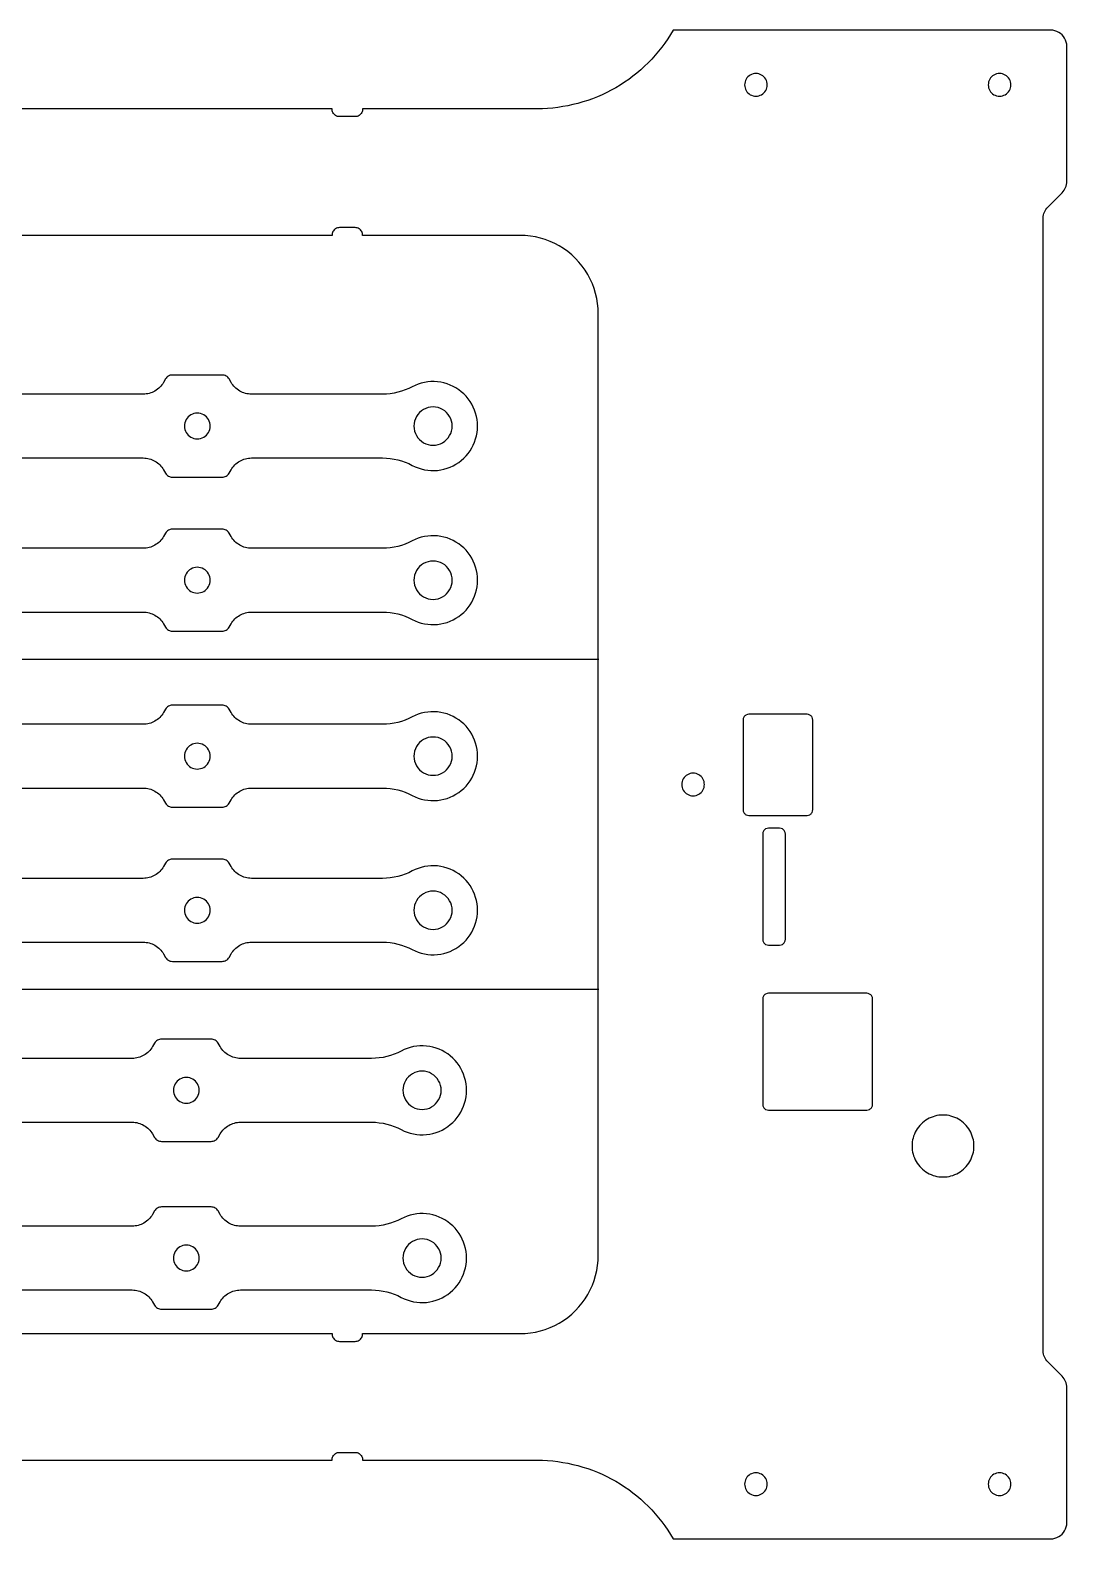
# Model space of a CAD drawing. Extents: x 3 to 438, y 6 to 391.
# Drawn here: x 305.9 to 437.9, y 5.6 to 197.6 of the extents above; entities that cross this region are included whole.
import ezdxf

# ---------------------------------------------------------------- set-up
doc = ezdxf.new("R2010")
doc.units = 0
doc.layers.get('0').update_dxf_attribs({"linetype": 'CONTINUOUS'})

msp = doc.modelspace()

# ---------------------------------------------------------------- linework, layer by layer
at = {"color": 0}
for p, q in [((435.803827, 197.60354), (387.769151, 197.60354)), ((437.863827, 178.371967), (437.863827, 195.54354)), ((344.365743, 187.60354), (212.24191, 187.60354)), ((347.303827, 186.60354), (345.303827, 186.60354)), ((370.483319, 187.60354), (348.24191, 187.60354)), ((435.432039, 175.0869), (437.260467, 176.915327)), ((434.863827, 29.531967), (434.863827, 173.715113)), ((344.365743, 171.48354), (212.24191, 171.48354)), ((347.303827, 172.48354), (345.303827, 172.48354)), ((368.303827, 171.48354), (348.24191, 171.48354)), ((378.243827, 41.70354), (378.243827, 161.54354)), ((330.385811, 153.72807), (324.034958, 153.72807)), ((323.168933, 153.22807), (322.914898, 152.78807)), ((331.50587, 152.78807), (331.251836, 153.22807)), ((320.316822, 151.28807), (278.024598, 151.28807)), ((350.795402, 151.28807), (334.103947, 151.28807)), ((278.024598, 143.16807), (320.316822, 143.16807)), ((334.103947, 143.16807), (350.795402, 143.16807)), ((322.914898, 141.66807), (323.168933, 141.22807)), ((324.034958, 140.72807), (330.385811, 140.72807)), ((331.251836, 141.22807), (331.50587, 141.66807)), ((323.168933, 133.621643), (322.914898, 133.181643)), ((330.385811, 134.121643), (324.034958, 134.121643)), ((331.50587, 133.181643), (331.251836, 133.621643)), ((320.316822, 131.681643), (278.024598, 131.681643)), ((350.795402, 131.681643), (334.103947, 131.681643)), ((278.024598, 123.561643), (320.316822, 123.561643)), ((334.103947, 123.561643), (350.795402, 123.561643)), ((322.914898, 122.061643), (323.168933, 121.621643)), ((324.034958, 121.121643), (330.385811, 121.121643)), ((331.251836, 121.621643), (331.50587, 122.061643)), ((178.418107, 117.574221), (378.301083, 117.574221)), ((330.385811, 111.72807), (324.034958, 111.72807)), ((323.168933, 111.22807), (322.914898, 110.78807)), ((331.50587, 110.78807), (331.251836, 111.22807)), ((396.663827, 109.82354), (396.663827, 98.42354)), ((404.803827, 110.56354), (397.403827, 110.56354)), ((405.543827, 98.42354), (405.543827, 109.82354)), ((320.316822, 109.28807), (278.024598, 109.28807)), ((350.795402, 109.28807), (334.103947, 109.28807)), ((278.024598, 101.16807), (320.316822, 101.16807)), ((334.103947, 101.16807), (350.795402, 101.16807)), ((322.914898, 99.66807), (323.168933, 99.22807)), ((324.034958, 98.72807), (330.385811, 98.72807)), ((331.251836, 99.22807), (331.50587, 99.66807)), ((397.403827, 97.68354), (404.803827, 97.68354)), ((401.303827, 96.06354), (399.903827, 96.06354)), ((399.163827, 95.32354), (399.163827, 81.92354)), ((402.043827, 81.92354), (402.043827, 95.32354)), ((323.168933, 91.621643), (322.914898, 91.181643)), ((330.385811, 92.121643), (324.034958, 92.121643)), ((331.50587, 91.181643), (331.251836, 91.621643)), ((320.316822, 89.681643), (278.024598, 89.681643)), ((350.795402, 89.681643), (334.103947, 89.681643)), ((278.024598, 81.561643), (320.316822, 81.561643)), ((334.103947, 81.561643), (350.795402, 81.561643)), ((399.903827, 81.18354), (401.303827, 81.18354)), ((322.914898, 80.061643), (323.168933, 79.621643)), ((324.034958, 79.121643), (330.385811, 79.121643)), ((331.251836, 79.621643), (331.50587, 80.061643)), ((178.418107, 75.574221), (378.301083, 75.574221)), ((412.403827, 75.06354), (399.903827, 75.06354)), ((399.163827, 74.32354), (399.163827, 60.92354)), ((413.143827, 60.92354), (413.143827, 74.32354)), ((328.989471, 69.213573), (322.638618, 69.213573)), ((321.772592, 68.713573), (321.518558, 68.273573)), ((330.10953, 68.273573), (329.855496, 68.713573)), ((318.920482, 66.773573), (276.628258, 66.773573)), ((349.399062, 66.773573), (332.707606, 66.773573)), ((399.903827, 60.18354), (412.403827, 60.18354)), ((276.628258, 58.653573), (318.920482, 58.653573)), ((332.707606, 58.653573), (349.399062, 58.653573)), ((321.518558, 57.153573), (321.772592, 56.713573)), ((322.638618, 56.213573), (328.989471, 56.213573)), ((329.855496, 56.713573), (330.10953, 57.153573)), ((321.772592, 47.36599), (321.518558, 46.92599)), ((328.989471, 47.86599), (322.638618, 47.86599)), ((330.10953, 46.92599), (329.855496, 47.36599)), ((318.920482, 45.42599), (276.628258, 45.42599)), ((349.399062, 45.42599), (332.707606, 45.42599)), ((276.628258, 37.30599), (318.920482, 37.30599)), ((332.707606, 37.30599), (349.399062, 37.30599)), ((321.518558, 35.80599), (321.772592, 35.36599)), ((322.638618, 34.86599), (328.989471, 34.86599)), ((329.855496, 35.36599), (330.10953, 35.80599)), ((212.24191, 31.76354), (344.365743, 31.76354)), ((345.303827, 30.76354), (347.303827, 30.76354)), ((348.24191, 31.76354), (368.303827, 31.76354)), ((437.260467, 26.331753), (435.432039, 28.16018)), ((437.863827, 7.70354), (437.863827, 24.875113)), ((212.24191, 15.64354), (344.365743, 15.64354)), ((345.303827, 16.64354), (347.303827, 16.64354)), ((348.24191, 15.64354), (370.483319, 15.64354)), ((387.769151, 5.64354), (435.803827, 5.64354))]:
    msp.add_line(p, q, dxfattribs=at)
for points in [[(387.769151, 197.60354), (386.034329, 194.578976), (383.488343, 192.02635), (380.468307, 190.283656)], [(436.833827, 197.327553), (436.522582, 197.507704), (436.163448, 197.603933), (435.803827, 197.60354)], [(437.587839, 196.57354), (437.408369, 196.885178), (437.145464, 197.148082), (436.833827, 197.327553)], [(437.863827, 195.54354), (437.86422, 195.903162), (437.76799, 196.262296), (437.587839, 196.57354)], [(398.303827, 192.08354), (398.052441, 192.083815), (397.801396, 192.016548), (397.583827, 191.890617)], [(399.023827, 191.890617), (398.806257, 192.016548), (398.555212, 192.083815), (398.303827, 192.08354)], [(429.303827, 192.08354), (429.052441, 192.083815), (428.801396, 192.016548), (428.583827, 191.890617)], [(430.023827, 191.890617), (429.806257, 192.016548), (429.555212, 192.083815), (429.303827, 192.08354)], [(380.468307, 190.283656), (377.452106, 188.534335), (373.970091, 187.599712), (370.483319, 187.60354)], [(397.05675, 191.36354), (396.930819, 191.145971), (396.863552, 190.894926), (396.863827, 190.64354)], [(396.863827, 190.64354), (396.863552, 190.392155), (396.930819, 190.141109), (397.05675, 189.92354)], [(397.583827, 191.890617), (397.365983, 191.765162), (397.182205, 191.581384), (397.05675, 191.36354)], [(399.550903, 191.36354), (399.425448, 191.581384), (399.24167, 191.765162), (399.023827, 191.890617)], [(399.743827, 190.64354), (399.744101, 190.894926), (399.676834, 191.145971), (399.550903, 191.36354)], [(399.550903, 189.92354), (399.676834, 190.141109), (399.744101, 190.392155), (399.743827, 190.64354)], [(428.05675, 191.36354), (427.930819, 191.145971), (427.863552, 190.894926), (427.863827, 190.64354)], [(427.863827, 190.64354), (427.863552, 190.392155), (427.930819, 190.141109), (428.05675, 189.92354)], [(428.583827, 191.890617), (428.365983, 191.765162), (428.182205, 191.581384), (428.05675, 191.36354)], [(430.550903, 191.36354), (430.425448, 191.581384), (430.24167, 191.765162), (430.023827, 191.890617)], [(430.743827, 190.64354), (430.744101, 190.894926), (430.676834, 191.145971), (430.550903, 191.36354)], [(430.550903, 189.92354), (430.676834, 190.141109), (430.744101, 190.392155), (430.743827, 190.64354)], [(397.05675, 189.92354), (397.182205, 189.705696), (397.365983, 189.521919), (397.583827, 189.396464)], [(397.583827, 189.396464), (397.801396, 189.270533), (398.052441, 189.203266), (398.303827, 189.20354)], [(398.303827, 189.20354), (398.555212, 189.203266), (398.806257, 189.270533), (399.023827, 189.396464)], [(399.023827, 189.396464), (399.24167, 189.521919), (399.425448, 189.705696), (399.550903, 189.92354)], [(428.05675, 189.92354), (428.182205, 189.705696), (428.365983, 189.521919), (428.583827, 189.396464)], [(428.583827, 189.396464), (428.801396, 189.270533), (429.052441, 189.203266), (429.303827, 189.20354)], [(429.303827, 189.20354), (429.555212, 189.203266), (429.806257, 189.270533), (430.023827, 189.396464)], [(430.023827, 189.396464), (430.24167, 189.521919), (430.425448, 189.705696), (430.550903, 189.92354)], [(344.470493, 187.10862), (344.391291, 187.259923), (344.354633, 187.433123), (344.365743, 187.60354)], [(344.816602, 186.739667), (344.670446, 186.828006), (344.549323, 186.957124), (344.470493, 187.10862)], [(345.303827, 186.60354), (345.133048, 186.60333), (344.962541, 186.650969), (344.816602, 186.739667)], [(347.791051, 186.739667), (347.645113, 186.650969), (347.474605, 186.60333), (347.303827, 186.60354)], [(348.13716, 187.10862), (348.05833, 186.957124), (347.937207, 186.828006), (347.791051, 186.739667)], [(348.24191, 187.60354), (348.25302, 187.433123), (348.216362, 187.259923), (348.13716, 187.10862)], [(437.260467, 176.915327), (437.643617, 177.295756), (437.865752, 177.832035), (437.863827, 178.371967)], [(434.863827, 173.715113), (434.862014, 174.223593), (435.071208, 174.728633), (435.432039, 175.0869)], [(344.470493, 171.97846), (344.391291, 171.827158), (344.354633, 171.653957), (344.365743, 171.48354)], [(344.816602, 172.347414), (344.670446, 172.259074), (344.549323, 172.129957), (344.470493, 171.97846)], [(345.303827, 172.48354), (345.133048, 172.48375), (344.962541, 172.436112), (344.816602, 172.347414)], [(347.791051, 172.347414), (347.645113, 172.436112), (347.474605, 172.48375), (347.303827, 172.48354)], [(348.13716, 171.97846), (348.05833, 172.129957), (347.937207, 172.259074), (347.791051, 172.347414)], [(348.24191, 171.48354), (348.25302, 171.653957), (348.216362, 171.827158), (348.13716, 171.97846)], [(373.273827, 170.151833), (371.771995, 171.021105), (370.039087, 171.485436), (368.303827, 171.48354)], [(376.912119, 166.51354), (376.046131, 168.017268), (374.777554, 169.285845), (373.273827, 170.151833)], [(378.243827, 161.54354), (378.245723, 163.2788), (377.781391, 165.011709), (376.912119, 166.51354)], [(323.534958, 153.594096), (323.383678, 153.506974), (323.256054, 153.379351), (323.168933, 153.22807)], [(324.034958, 153.72807), (323.860384, 153.728261), (323.686048, 153.681548), (323.534958, 153.594096)], [(330.885811, 153.594096), (330.734721, 153.681548), (330.560384, 153.728261), (330.385811, 153.72807)], [(331.251836, 153.22807), (331.164715, 153.379351), (331.037091, 153.506974), (330.885811, 153.594096)], [(321.816822, 151.689994), (321.363553, 151.427638), (320.840543, 151.287498), (320.316822, 151.28807)], [(322.914898, 152.78807), (322.653534, 152.334229), (322.270663, 151.951359), (321.816822, 151.689994)], [(332.603947, 151.689994), (332.150105, 151.951359), (331.767235, 152.334229), (331.50587, 152.78807)], [(334.103947, 151.28807), (333.580226, 151.287498), (333.057216, 151.427638), (332.603947, 151.689994)], [(354.552346, 152.225113), (353.401761, 151.611773), (352.099254, 151.286907), (350.795402, 151.28807)], [(357.773271, 152.860011), (356.668285, 152.972169), (355.532113, 152.74821), (354.552346, 152.225113)], [(360.804829, 151.600206), (359.947971, 152.306865), (358.878597, 152.751258), (357.773271, 152.860011)], [(362.62714, 148.869522), (362.306675, 149.932948), (361.66386, 150.896189), (360.804829, 151.600206)], [(325.790103, 148.04807), (325.646682, 147.800283), (325.570072, 147.514371), (325.570384, 147.22807)], [(326.390384, 148.648352), (326.142285, 148.505473), (325.932982, 148.29617), (325.790103, 148.04807)], [(327.210384, 148.86807), (326.924084, 148.868383), (326.638172, 148.791773), (326.390384, 148.648352)], [(328.030384, 148.648352), (327.782597, 148.791773), (327.496685, 148.868383), (327.210384, 148.86807)], [(328.630666, 148.04807), (328.487787, 148.29617), (328.278484, 148.505473), (328.030384, 148.648352)], [(328.850384, 147.22807), (328.850697, 147.514371), (328.774087, 147.800283), (328.630666, 148.04807)], [(355.098949, 148.447108), (354.885734, 148.07874), (354.771843, 147.653694), (354.772308, 147.22807)], [(355.991346, 149.339506), (355.622513, 149.127097), (355.311357, 148.815942), (355.098949, 148.447108)], [(357.210384, 149.666146), (356.784761, 149.666611), (356.359714, 149.552721), (355.991346, 149.339506)], [(358.429423, 149.339506), (358.061054, 149.552721), (357.636008, 149.666611), (357.210384, 149.666146)], [(359.32182, 148.447108), (359.109411, 148.815942), (358.798256, 149.127097), (358.429423, 149.339506)], [(359.648461, 147.22807), (359.648926, 147.653694), (359.535035, 148.07874), (359.32182, 148.447108)], [(362.62714, 145.586619), (362.950879, 146.649053), (362.950879, 147.807088), (362.62714, 148.869522)], [(325.570384, 147.22807), (325.570072, 146.94177), (325.646682, 146.655857), (325.790103, 146.40807)], [(325.790103, 146.40807), (325.932982, 146.15997), (326.142285, 145.950668), (326.390384, 145.807789)], [(328.030384, 145.807789), (328.278484, 145.950668), (328.487787, 146.15997), (328.630666, 146.40807)], [(328.630666, 146.40807), (328.774087, 146.655857), (328.850697, 146.94177), (328.850384, 147.22807)], [(354.772308, 147.22807), (354.771843, 146.802447), (354.885734, 146.3774), (355.098949, 146.009032)], [(355.098949, 146.009032), (355.311357, 145.640199), (355.622513, 145.329043), (355.991346, 145.116634)], [(358.429423, 145.116634), (358.798256, 145.329043), (359.109411, 145.640199), (359.32182, 146.009032)], [(359.32182, 146.009032), (359.535035, 146.3774), (359.648926, 146.802447), (359.648461, 147.22807)], [(326.390384, 145.807789), (326.638172, 145.664367), (326.924084, 145.587757), (327.210384, 145.58807)], [(327.210384, 145.58807), (327.496685, 145.587757), (327.782597, 145.664367), (328.030384, 145.807789)], [(355.991346, 145.116634), (356.359714, 144.90342), (356.784761, 144.789529), (357.210384, 144.789994)], [(357.210384, 144.789994), (357.636008, 144.789529), (358.061054, 144.90342), (358.429423, 145.116634)], [(360.804829, 142.855935), (361.66386, 143.559951), (362.306675, 144.523193), (362.62714, 145.586619)], [(320.316822, 143.16807), (320.840543, 143.168642), (321.363553, 143.028502), (321.816822, 142.766146)], [(321.816822, 142.766146), (322.270663, 142.504782), (322.653534, 142.121912), (322.914898, 141.66807)], [(331.50587, 141.66807), (331.767235, 142.121912), (332.150105, 142.504782), (332.603947, 142.766146)], [(332.603947, 142.766146), (333.057216, 143.028502), (333.580226, 143.168642), (334.103947, 143.16807)], [(350.795402, 143.16807), (352.099254, 143.169234), (353.401761, 142.844367), (354.552346, 142.231028)], [(354.552346, 142.231028), (355.532113, 141.707931), (356.668285, 141.483972), (357.773271, 141.596129)], [(357.773271, 141.596129), (358.878597, 141.704882), (359.947971, 142.149275), (360.804829, 142.855935)], [(323.168933, 141.22807), (323.256054, 141.07679), (323.383678, 140.949166), (323.534958, 140.862045)], [(323.534958, 140.862045), (323.686048, 140.774593), (323.860384, 140.72788), (324.034958, 140.72807)], [(330.385811, 140.72807), (330.560384, 140.72788), (330.734721, 140.774593), (330.885811, 140.862045)], [(330.885811, 140.862045), (331.037091, 140.949166), (331.164715, 141.07679), (331.251836, 141.22807)], [(322.914898, 133.181643), (322.653534, 132.727802), (322.270663, 132.344931), (321.816822, 132.083567)], [(323.534958, 133.987668), (323.383678, 133.900547), (323.256054, 133.772923), (323.168933, 133.621643)], [(324.034958, 134.121643), (323.860384, 134.121834), (323.686048, 134.07512), (323.534958, 133.987668)], [(330.885811, 133.987668), (330.734721, 134.07512), (330.560384, 134.121834), (330.385811, 134.121643)], [(331.251836, 133.621643), (331.164715, 133.772923), (331.037091, 133.900547), (330.885811, 133.987668)], [(332.603947, 132.083567), (332.150105, 132.344931), (331.767235, 132.727802), (331.50587, 133.181643)], [(354.552346, 132.618685), (353.401761, 132.005346), (352.099254, 131.68048), (350.795402, 131.681643)], [(357.773271, 133.253584), (356.668285, 133.365741), (355.532113, 133.141783), (354.552346, 132.618685)], [(360.804829, 131.993779), (359.947971, 132.700438), (358.878597, 133.144831), (357.773271, 133.253584)], [(321.816822, 132.083567), (321.363553, 131.821211), (320.840543, 131.681071), (320.316822, 131.681643)], [(334.103947, 131.681643), (333.580226, 131.681071), (333.057216, 131.821211), (332.603947, 132.083567)], [(362.62714, 129.263094), (362.306675, 130.326521), (361.66386, 131.289762), (360.804829, 131.993779)], [(326.390384, 129.041925), (326.142285, 128.899045), (325.932982, 128.689743), (325.790103, 128.441643)], [(327.210384, 129.261643), (326.924084, 129.261956), (326.638172, 129.185346), (326.390384, 129.041925)], [(328.030384, 129.041925), (327.782597, 129.185346), (327.496685, 129.261956), (327.210384, 129.261643)], [(328.630666, 128.441643), (328.487787, 128.689743), (328.278484, 128.899045), (328.030384, 129.041925)], [(355.098949, 128.840681), (354.885734, 128.472313), (354.771843, 128.047266), (354.772308, 127.621643)], [(355.991346, 129.733079), (355.622513, 129.52067), (355.311357, 129.209514), (355.098949, 128.840681)], [(357.210384, 130.059719), (356.784761, 130.060184), (356.359714, 129.946293), (355.991346, 129.733079)], [(358.429423, 129.733079), (358.061054, 129.946293), (357.636008, 130.060184), (357.210384, 130.059719)], [(359.32182, 128.840681), (359.109411, 129.209514), (358.798256, 129.52067), (358.429423, 129.733079)], [(359.648461, 127.621643), (359.648926, 128.047266), (359.535035, 128.472313), (359.32182, 128.840681)], [(362.62714, 125.980191), (362.950879, 127.042625), (362.950879, 128.200661), (362.62714, 129.263094)], [(325.790103, 128.441643), (325.646682, 128.193856), (325.570072, 127.907943), (325.570384, 127.621643)], [(325.570384, 127.621643), (325.570072, 127.335342), (325.646682, 127.04943), (325.790103, 126.801643)], [(325.790103, 126.801643), (325.932982, 126.553543), (326.142285, 126.344241), (326.390384, 126.201361)], [(328.030384, 126.201361), (328.278484, 126.344241), (328.487787, 126.553543), (328.630666, 126.801643)], [(328.850384, 127.621643), (328.850697, 127.907943), (328.774087, 128.193856), (328.630666, 128.441643)], [(328.630666, 126.801643), (328.774087, 127.04943), (328.850697, 127.335342), (328.850384, 127.621643)], [(354.772308, 127.621643), (354.771843, 127.19602), (354.885734, 126.770973), (355.098949, 126.402605)], [(359.32182, 126.402605), (359.535035, 126.770973), (359.648926, 127.19602), (359.648461, 127.621643)], [(326.390384, 126.201361), (326.638172, 126.05794), (326.924084, 125.98133), (327.210384, 125.981643)], [(327.210384, 125.981643), (327.496685, 125.98133), (327.782597, 126.05794), (328.030384, 126.201361)], [(355.098949, 126.402605), (355.311357, 126.033772), (355.622513, 125.722616), (355.991346, 125.510207)], [(355.991346, 125.510207), (356.359714, 125.296993), (356.784761, 125.183102), (357.210384, 125.183567)], [(357.210384, 125.183567), (357.636008, 125.183102), (358.061054, 125.296993), (358.429423, 125.510207)], [(358.429423, 125.510207), (358.798256, 125.722616), (359.109411, 126.033772), (359.32182, 126.402605)], [(360.804829, 123.249507), (361.66386, 123.953524), (362.306675, 124.916765), (362.62714, 125.980191)], [(320.316822, 123.561643), (320.840543, 123.562215), (321.363553, 123.422075), (321.816822, 123.159719)], [(321.816822, 123.159719), (322.270663, 122.898355), (322.653534, 122.515484), (322.914898, 122.061643)], [(331.50587, 122.061643), (331.767235, 122.515484), (332.150105, 122.898355), (332.603947, 123.159719)], [(332.603947, 123.159719), (333.057216, 123.422075), (333.580226, 123.562215), (334.103947, 123.561643)], [(350.795402, 123.561643), (352.099254, 123.562806), (353.401761, 123.23794), (354.552346, 122.624601)], [(357.773271, 121.989702), (358.878597, 122.098455), (359.947971, 122.542848), (360.804829, 123.249507)], [(323.168933, 121.621643), (323.256054, 121.470363), (323.383678, 121.342739), (323.534958, 121.255618)], [(323.534958, 121.255618), (323.686048, 121.168166), (323.860384, 121.121452), (324.034958, 121.121643)], [(330.385811, 121.121643), (330.560384, 121.121452), (330.734721, 121.168166), (330.885811, 121.255618)], [(330.885811, 121.255618), (331.037091, 121.342739), (331.164715, 121.470363), (331.251836, 121.621643)], [(354.552346, 122.624601), (355.532113, 122.101503), (356.668285, 121.877545), (357.773271, 121.989702)], [(323.534958, 111.594096), (323.383678, 111.506974), (323.256054, 111.379351), (323.168933, 111.22807)], [(324.034958, 111.72807), (323.860384, 111.728261), (323.686048, 111.681548), (323.534958, 111.594096)], [(330.885811, 111.594096), (330.734721, 111.681548), (330.560384, 111.728261), (330.385811, 111.72807)], [(331.251836, 111.22807), (331.164715, 111.379351), (331.037091, 111.506974), (330.885811, 111.594096)], [(321.816822, 109.689994), (321.363553, 109.427638), (320.840543, 109.287498), (320.316822, 109.28807)], [(322.914898, 110.78807), (322.653534, 110.334229), (322.270663, 109.951359), (321.816822, 109.689994)], [(332.603947, 109.689994), (332.150105, 109.951359), (331.767235, 110.334229), (331.50587, 110.78807)], [(334.103947, 109.28807), (333.580226, 109.287498), (333.057216, 109.427638), (332.603947, 109.689994)], [(354.552346, 110.225113), (353.401761, 109.611773), (352.099254, 109.286907), (350.795402, 109.28807)], [(357.773271, 110.860011), (356.668285, 110.972169), (355.532113, 110.74821), (354.552346, 110.225113)], [(360.804829, 109.600206), (359.947971, 110.306865), (358.878597, 110.751258), (357.773271, 110.860011)], [(362.62714, 106.869522), (362.306675, 107.932948), (361.66386, 108.896189), (360.804829, 109.600206)], [(396.762968, 110.19354), (396.698253, 110.081734), (396.663685, 109.952725), (396.663827, 109.82354)], [(397.033827, 110.464399), (396.921879, 110.399929), (396.827438, 110.305488), (396.762968, 110.19354)], [(397.403827, 110.56354), (397.274642, 110.563681), (397.145633, 110.529114), (397.033827, 110.464399)], [(405.173827, 110.464399), (405.06202, 110.529114), (404.933011, 110.563681), (404.803827, 110.56354)], [(405.444685, 110.19354), (405.380215, 110.305488), (405.285774, 110.399929), (405.173827, 110.464399)], [(405.543827, 109.82354), (405.543968, 109.952725), (405.5094, 110.081734), (405.444685, 110.19354)], [(357.210384, 107.666146), (356.784761, 107.666611), (356.359714, 107.552721), (355.991346, 107.339506)], [(358.429423, 107.339506), (358.061054, 107.552721), (357.636008, 107.666611), (357.210384, 107.666146)], [(325.790103, 106.04807), (325.646682, 105.800283), (325.570072, 105.514371), (325.570384, 105.22807)], [(326.390384, 106.648352), (326.142285, 106.505473), (325.932982, 106.29617), (325.790103, 106.04807)], [(327.210384, 106.86807), (326.924084, 106.868383), (326.638172, 106.791773), (326.390384, 106.648352)], [(328.030384, 106.648352), (327.782597, 106.791773), (327.496685, 106.868383), (327.210384, 106.86807)], [(328.630666, 106.04807), (328.487787, 106.29617), (328.278484, 106.505473), (328.030384, 106.648352)], [(328.850384, 105.22807), (328.850697, 105.514371), (328.774087, 105.800283), (328.630666, 106.04807)], [(355.098949, 106.447108), (354.885734, 106.07874), (354.771843, 105.653694), (354.772308, 105.22807)], [(355.991346, 107.339506), (355.622513, 107.127097), (355.311357, 106.815942), (355.098949, 106.447108)], [(359.32182, 106.447108), (359.109411, 106.815942), (358.798256, 107.127097), (358.429423, 107.339506)], [(359.648461, 105.22807), (359.648926, 105.653694), (359.535035, 106.07874), (359.32182, 106.447108)], [(362.62714, 103.586619), (362.950879, 104.649053), (362.950879, 105.807088), (362.62714, 106.869522)], [(325.570384, 105.22807), (325.570072, 104.94177), (325.646682, 104.655857), (325.790103, 104.40807)], [(325.790103, 104.40807), (325.932982, 104.15997), (326.142285, 103.950668), (326.390384, 103.807789)], [(326.390384, 103.807789), (326.638172, 103.664367), (326.924084, 103.587757), (327.210384, 103.58807)], [(327.210384, 103.58807), (327.496685, 103.587757), (327.782597, 103.664367), (328.030384, 103.807789)], [(328.030384, 103.807789), (328.278484, 103.950668), (328.487787, 104.15997), (328.630666, 104.40807)], [(328.630666, 104.40807), (328.774087, 104.655857), (328.850697, 104.94177), (328.850384, 105.22807)], [(354.772308, 105.22807), (354.771843, 104.802447), (354.885734, 104.3774), (355.098949, 104.009032)], [(355.098949, 104.009032), (355.311357, 103.640199), (355.622513, 103.329043), (355.991346, 103.116634)], [(358.429423, 103.116634), (358.798256, 103.329043), (359.109411, 103.640199), (359.32182, 104.009032)], [(359.32182, 104.009032), (359.535035, 104.3774), (359.648926, 104.802447), (359.648461, 105.22807)], [(355.991346, 103.116634), (356.359714, 102.90342), (356.784761, 102.789529), (357.210384, 102.789994)], [(357.210384, 102.789994), (357.636008, 102.789529), (358.061054, 102.90342), (358.429423, 103.116634)], [(360.804829, 100.855935), (361.66386, 101.559951), (362.306675, 102.523193), (362.62714, 103.586619)], [(389.05675, 102.34354), (388.930819, 102.125971), (388.863552, 101.874926), (388.863827, 101.62354)], [(389.583827, 102.870617), (389.365983, 102.745162), (389.182205, 102.561384), (389.05675, 102.34354)], [(390.303827, 103.06354), (390.052441, 103.063815), (389.801396, 102.996548), (389.583827, 102.870617)], [(391.023827, 102.870617), (390.806257, 102.996548), (390.555212, 103.063815), (390.303827, 103.06354)], [(391.550903, 102.34354), (391.425448, 102.561384), (391.24167, 102.745162), (391.023827, 102.870617)], [(391.743827, 101.62354), (391.744101, 101.874926), (391.676834, 102.125971), (391.550903, 102.34354)], [(320.316822, 101.16807), (320.840543, 101.168642), (321.363553, 101.028502), (321.816822, 100.766146)], [(321.816822, 100.766146), (322.270663, 100.504782), (322.653534, 100.121912), (322.914898, 99.66807)], [(331.50587, 99.66807), (331.767235, 100.121912), (332.150105, 100.504782), (332.603947, 100.766146)], [(332.603947, 100.766146), (333.057216, 101.028502), (333.580226, 101.168642), (334.103947, 101.16807)], [(350.795402, 101.16807), (352.099254, 101.169234), (353.401761, 100.844367), (354.552346, 100.231028)], [(354.552346, 100.231028), (355.532113, 99.707931), (356.668285, 99.483972), (357.773271, 99.596129)], [(357.773271, 99.596129), (358.878597, 99.704882), (359.947971, 100.149275), (360.804829, 100.855935)], [(388.863827, 101.62354), (388.863552, 101.372155), (388.930819, 101.121109), (389.05675, 100.90354)], [(389.05675, 100.90354), (389.182205, 100.685696), (389.365983, 100.501919), (389.583827, 100.376464)], [(389.583827, 100.376464), (389.801396, 100.250533), (390.052441, 100.183266), (390.303827, 100.18354)], [(390.303827, 100.18354), (390.555212, 100.183266), (390.806257, 100.250533), (391.023827, 100.376464)], [(391.023827, 100.376464), (391.24167, 100.501919), (391.425448, 100.685696), (391.550903, 100.90354)], [(391.550903, 100.90354), (391.676834, 101.121109), (391.744101, 101.372155), (391.743827, 101.62354)], [(323.168933, 99.22807), (323.256054, 99.07679), (323.383678, 98.949166), (323.534958, 98.862045)], [(323.534958, 98.862045), (323.686048, 98.774593), (323.860384, 98.72788), (324.034958, 98.72807)], [(330.385811, 98.72807), (330.560384, 98.72788), (330.734721, 98.774593), (330.885811, 98.862045)], [(330.885811, 98.862045), (331.037091, 98.949166), (331.164715, 99.07679), (331.251836, 99.22807)], [(396.663827, 98.42354), (396.663685, 98.294356), (396.698253, 98.165347), (396.762968, 98.05354)], [(396.762968, 98.05354), (396.827438, 97.941593), (396.921879, 97.847151), (397.033827, 97.782681)], [(405.173827, 97.782681), (405.285774, 97.847151), (405.380215, 97.941593), (405.444685, 98.05354)], [(405.444685, 98.05354), (405.5094, 98.165347), (405.543968, 98.294356), (405.543827, 98.42354)], [(397.033827, 97.782681), (397.145633, 97.717967), (397.274642, 97.683399), (397.403827, 97.68354)], [(399.903827, 96.06354), (399.774642, 96.063681), (399.645633, 96.029114), (399.533827, 95.964399)], [(401.673827, 95.964399), (401.56202, 96.029114), (401.433011, 96.063681), (401.303827, 96.06354)], [(404.803827, 97.68354), (404.933011, 97.683399), (405.06202, 97.717967), (405.173827, 97.782681)], [(399.262968, 95.69354), (399.198253, 95.581734), (399.163685, 95.452725), (399.163827, 95.32354)], [(399.533827, 95.964399), (399.421879, 95.899929), (399.327438, 95.805488), (399.262968, 95.69354)], [(401.944685, 95.69354), (401.880215, 95.805488), (401.785774, 95.899929), (401.673827, 95.964399)], [(402.043827, 95.32354), (402.043968, 95.452725), (402.0094, 95.581734), (401.944685, 95.69354)], [(322.914898, 91.181643), (322.653534, 90.727802), (322.270663, 90.344931), (321.816822, 90.083567)], [(323.534958, 91.987668), (323.383678, 91.900547), (323.256054, 91.772923), (323.168933, 91.621643)], [(324.034958, 92.121643), (323.860384, 92.121834), (323.686048, 92.07512), (323.534958, 91.987668)], [(330.885811, 91.987668), (330.734721, 92.07512), (330.560384, 92.121834), (330.385811, 92.121643)], [(331.251836, 91.621643), (331.164715, 91.772923), (331.037091, 91.900547), (330.885811, 91.987668)], [(332.603947, 90.083567), (332.150105, 90.344931), (331.767235, 90.727802), (331.50587, 91.181643)], [(354.552346, 90.618685), (353.401761, 90.005346), (352.099254, 89.68048), (350.795402, 89.681643)], [(357.773271, 91.253584), (356.668285, 91.365741), (355.532113, 91.141783), (354.552346, 90.618685)], [(360.804829, 89.993779), (359.947971, 90.700438), (358.878597, 91.144831), (357.773271, 91.253584)], [(321.816822, 90.083567), (321.363553, 89.821211), (320.840543, 89.681071), (320.316822, 89.681643)], [(334.103947, 89.681643), (333.580226, 89.681071), (333.057216, 89.821211), (332.603947, 90.083567)], [(362.62714, 87.263094), (362.306675, 88.326521), (361.66386, 89.289762), (360.804829, 89.993779)], [(325.790103, 86.441643), (325.646682, 86.193856), (325.570072, 85.907943), (325.570384, 85.621643)], [(326.390384, 87.041925), (326.142285, 86.899045), (325.932982, 86.689743), (325.790103, 86.441643)], [(327.210384, 87.261643), (326.924084, 87.261956), (326.638172, 87.185346), (326.390384, 87.041925)], [(328.030384, 87.041925), (327.782597, 87.185346), (327.496685, 87.261956), (327.210384, 87.261643)], [(328.630666, 86.441643), (328.487787, 86.689743), (328.278484, 86.899045), (328.030384, 87.041925)], [(328.850384, 85.621643), (328.850697, 85.907943), (328.774087, 86.193856), (328.630666, 86.441643)], [(355.098949, 86.840681), (354.885734, 86.472313), (354.771843, 86.047266), (354.772308, 85.621643)], [(355.991346, 87.733079), (355.622513, 87.52067), (355.311357, 87.209514), (355.098949, 86.840681)], [(357.210384, 88.059719), (356.784761, 88.060184), (356.359714, 87.946293), (355.991346, 87.733079)], [(358.429423, 87.733079), (358.061054, 87.946293), (357.636008, 88.060184), (357.210384, 88.059719)], [(359.32182, 86.840681), (359.109411, 87.209514), (358.798256, 87.52067), (358.429423, 87.733079)], [(359.648461, 85.621643), (359.648926, 86.047266), (359.535035, 86.472313), (359.32182, 86.840681)], [(362.62714, 83.980191), (362.950879, 85.042625), (362.950879, 86.200661), (362.62714, 87.263094)], [(325.570384, 85.621643), (325.570072, 85.335342), (325.646682, 85.04943), (325.790103, 84.801643)], [(325.790103, 84.801643), (325.932982, 84.553543), (326.142285, 84.344241), (326.390384, 84.201361)], [(328.030384, 84.201361), (328.278484, 84.344241), (328.487787, 84.553543), (328.630666, 84.801643)], [(328.630666, 84.801643), (328.774087, 85.04943), (328.850697, 85.335342), (328.850384, 85.621643)], [(354.772308, 85.621643), (354.771843, 85.19602), (354.885734, 84.770973), (355.098949, 84.402605)], [(359.32182, 84.402605), (359.535035, 84.770973), (359.648926, 85.19602), (359.648461, 85.621643)], [(326.390384, 84.201361), (326.638172, 84.05794), (326.924084, 83.98133), (327.210384, 83.981643)], [(327.210384, 83.981643), (327.496685, 83.98133), (327.782597, 84.05794), (328.030384, 84.201361)], [(355.098949, 84.402605), (355.311357, 84.033772), (355.622513, 83.722616), (355.991346, 83.510207)], [(355.991346, 83.510207), (356.359714, 83.296993), (356.784761, 83.183102), (357.210384, 83.183567)], [(357.210384, 83.183567), (357.636008, 83.183102), (358.061054, 83.296993), (358.429423, 83.510207)], [(358.429423, 83.510207), (358.798256, 83.722616), (359.109411, 84.033772), (359.32182, 84.402605)], [(360.804829, 81.249507), (361.66386, 81.953524), (362.306675, 82.916765), (362.62714, 83.980191)], [(320.316822, 81.561643), (320.840543, 81.562215), (321.363553, 81.422075), (321.816822, 81.159719)], [(321.816822, 81.159719), (322.270663, 80.898355), (322.653534, 80.515484), (322.914898, 80.061643)], [(331.50587, 80.061643), (331.767235, 80.515484), (332.150105, 80.898355), (332.603947, 81.159719)], [(332.603947, 81.159719), (333.057216, 81.422075), (333.580226, 81.562215), (334.103947, 81.561643)], [(350.795402, 81.561643), (352.099254, 81.562806), (353.401761, 81.23794), (354.552346, 80.624601)], [(354.552346, 80.624601), (355.532113, 80.101503), (356.668285, 79.877545), (357.773271, 79.989702)], [(357.773271, 79.989702), (358.878597, 80.098455), (359.947971, 80.542848), (360.804829, 81.249507)], [(399.163827, 81.92354), (399.163685, 81.794356), (399.198253, 81.665347), (399.262968, 81.55354)], [(399.262968, 81.55354), (399.327438, 81.441593), (399.421879, 81.347151), (399.533827, 81.282681)], [(399.533827, 81.282681), (399.645633, 81.217967), (399.774642, 81.183399), (399.903827, 81.18354)], [(401.303827, 81.18354), (401.433011, 81.183399), (401.56202, 81.217967), (401.673827, 81.282681)], [(401.673827, 81.282681), (401.785774, 81.347151), (401.880215, 81.441593), (401.944685, 81.55354)], [(401.944685, 81.55354), (402.0094, 81.665347), (402.043968, 81.794356), (402.043827, 81.92354)], [(323.168933, 79.621643), (323.256054, 79.470363), (323.383678, 79.342739), (323.534958, 79.255618)], [(323.534958, 79.255618), (323.686048, 79.168166), (323.860384, 79.121452), (324.034958, 79.121643)], [(330.385811, 79.121643), (330.560384, 79.121452), (330.734721, 79.168166), (330.885811, 79.255618)], [(330.885811, 79.255618), (331.037091, 79.342739), (331.164715, 79.470363), (331.251836, 79.621643)], [(399.533827, 74.964399), (399.421879, 74.899929), (399.327438, 74.805488), (399.262968, 74.69354)], [(399.903827, 75.06354), (399.774642, 75.063681), (399.645633, 75.029114), (399.533827, 74.964399)], [(412.773827, 74.964399), (412.66202, 75.029114), (412.533011, 75.063681), (412.403827, 75.06354)], [(413.044685, 74.69354), (412.980215, 74.805488), (412.885774, 74.899929), (412.773827, 74.964399)], [(399.262968, 74.69354), (399.198253, 74.581734), (399.163685, 74.452725), (399.163827, 74.32354)], [(413.143827, 74.32354), (413.143968, 74.452725), (413.1094, 74.581734), (413.044685, 74.69354)], [(322.638618, 69.213573), (322.464044, 69.213764), (322.289707, 69.167051), (322.138618, 69.079599)], [(329.489471, 69.079599), (329.338381, 69.167051), (329.164044, 69.213764), (328.989471, 69.213573)], [(321.518558, 68.273573), (321.257193, 67.819732), (320.874323, 67.436862), (320.420482, 67.175497)], [(322.138618, 69.079599), (321.987337, 68.992477), (321.859714, 68.864854), (321.772592, 68.713573)], [(329.855496, 68.713573), (329.768374, 68.864854), (329.640751, 68.992477), (329.489471, 69.079599)], [(331.207606, 67.175497), (330.753765, 67.436862), (330.370895, 67.819732), (330.10953, 68.273573)], [(353.156006, 67.710616), (352.005421, 67.097276), (350.702914, 66.77241), (349.399062, 66.773573)], [(356.376931, 68.345514), (355.271945, 68.457672), (354.135772, 68.233713), (353.156006, 67.710616)], [(359.408488, 67.085709), (358.551631, 67.792368), (357.482257, 68.236761), (356.376931, 68.345514)], [(320.420482, 67.175497), (319.967213, 66.913141), (319.444202, 66.773001), (318.920482, 66.773573)], [(332.707606, 66.773573), (332.183886, 66.773001), (331.660875, 66.913141), (331.207606, 67.175497)], [(361.230799, 64.355025), (360.910334, 65.418451), (360.267519, 66.381692), (359.408488, 67.085709)], [(324.393762, 63.533573), (324.250341, 63.285786), (324.173731, 62.999874), (324.174044, 62.713573)], [(324.994044, 64.133855), (324.745944, 63.990976), (324.536642, 63.781673), (324.393762, 63.533573)], [(325.814044, 64.353573), (325.527744, 64.353886), (325.241831, 64.277276), (324.994044, 64.133855)], [(326.634044, 64.133855), (326.386257, 64.277276), (326.100345, 64.353886), (325.814044, 64.353573)], [(327.234326, 63.533573), (327.091446, 63.781673), (326.882144, 63.990976), (326.634044, 64.133855)], [(327.454044, 62.713573), (327.454357, 62.999874), (327.377747, 63.285786), (327.234326, 63.533573)], [(353.702608, 63.932611), (353.489394, 63.564243), (353.375503, 63.139197), (353.375968, 62.713573)], [(354.595006, 64.825009), (354.226173, 64.6126), (353.915017, 64.301445), (353.702608, 63.932611)], [(355.814044, 65.151649), (355.388421, 65.152115), (354.963374, 65.038224), (354.595006, 64.825009)], [(357.033082, 64.825009), (356.664714, 65.038224), (356.239667, 65.152115), (355.814044, 65.151649)], [(357.92548, 63.932611), (357.713071, 64.301445), (357.401915, 64.6126), (357.033082, 64.825009)], [(358.25212, 62.713573), (358.252585, 63.139197), (358.138694, 63.564243), (357.92548, 63.932611)], [(361.230799, 61.072122), (361.554539, 62.134556), (361.554539, 63.292591), (361.230799, 64.355025)], [(324.174044, 62.713573), (324.173731, 62.427273), (324.250341, 62.14136), (324.393762, 61.893573)], [(324.393762, 61.893573), (324.536642, 61.645473), (324.745944, 61.436171), (324.994044, 61.293292)], [(326.634044, 61.293292), (326.882144, 61.436171), (327.091446, 61.645473), (327.234326, 61.893573)], [(327.234326, 61.893573), (327.377747, 62.14136), (327.454357, 62.427273), (327.454044, 62.713573)], [(353.375968, 62.713573), (353.375503, 62.28795), (353.489394, 61.862903), (353.702608, 61.494535)], [(353.702608, 61.494535), (353.915017, 61.125702), (354.226173, 60.814546), (354.595006, 60.602137)], [(357.033082, 60.602137), (357.401915, 60.814546), (357.713071, 61.125702), (357.92548, 61.494535)], [(357.92548, 61.494535), (358.138694, 61.862903), (358.252585, 62.28795), (358.25212, 62.713573)], [(324.994044, 61.293292), (325.241831, 61.14987), (325.527744, 61.07326), (325.814044, 61.073573)], [(325.814044, 61.073573), (326.100345, 61.07326), (326.386257, 61.14987), (326.634044, 61.293292)], [(354.595006, 60.602137), (354.963374, 60.388923), (355.388421, 60.275032), (355.814044, 60.275497)], [(355.814044, 60.275497), (356.239667, 60.275032), (356.664714, 60.388923), (357.033082, 60.602137)], [(359.408488, 58.341438), (360.267519, 59.045454), (360.910334, 60.008696), (361.230799, 61.072122)], [(399.163827, 60.92354), (399.163685, 60.794356), (399.198253, 60.665347), (399.262968, 60.55354)], [(399.262968, 60.55354), (399.327438, 60.441593), (399.421879, 60.347151), (399.533827, 60.282681)], [(399.533827, 60.282681), (399.645633, 60.217967), (399.774642, 60.183399), (399.903827, 60.18354)], [(412.403827, 60.18354), (412.533011, 60.183399), (412.66202, 60.217967), (412.773827, 60.282681)], [(412.773827, 60.282681), (412.885774, 60.347151), (412.980215, 60.441593), (413.044685, 60.55354)], [(413.044685, 60.55354), (413.1094, 60.665347), (413.143968, 60.794356), (413.143827, 60.92354)], [(422.103827, 59.56354), (421.416007, 59.564292), (420.72912, 59.380241), (420.133827, 59.03568)], [(424.073827, 59.03568), (423.478533, 59.380241), (422.791646, 59.564292), (422.103827, 59.56354)], [(318.920482, 58.653573), (319.444202, 58.654145), (319.967213, 58.514005), (320.420482, 58.251649)], [(320.420482, 58.251649), (320.874323, 57.990285), (321.257193, 57.607415), (321.518558, 57.153573)], [(330.10953, 57.153573), (330.370895, 57.607415), (330.753765, 57.990285), (331.207606, 58.251649)], [(331.207606, 58.251649), (331.660875, 58.514005), (332.183886, 58.654145), (332.707606, 58.653573)], [(349.399062, 58.653573), (350.702914, 58.654737), (352.005421, 58.32987), (353.156006, 57.716531)], [(353.156006, 57.716531), (354.135772, 57.193434), (355.271945, 56.969475), (356.376931, 57.081632)], [(356.376931, 57.081632), (357.482257, 57.190385), (358.551631, 57.634778), (359.408488, 58.341438)], [(418.691686, 57.59354), (418.347126, 56.998247), (418.163075, 56.31136), (418.163827, 55.62354)], [(420.133827, 59.03568), (419.537782, 58.692421), (419.034945, 58.189585), (418.691686, 57.59354)], [(425.515967, 57.59354), (425.172708, 58.189585), (424.669871, 58.692421), (424.073827, 59.03568)], [(426.043827, 55.62354), (426.044578, 56.31136), (425.860527, 56.998247), (425.515967, 57.59354)], [(321.772592, 56.713573), (321.859714, 56.562293), (321.987337, 56.434669), (322.138618, 56.347548)], [(322.138618, 56.347548), (322.289707, 56.260096), (322.464044, 56.213383), (322.638618, 56.213573)], [(328.989471, 56.213573), (329.164044, 56.213383), (329.338381, 56.260096), (329.489471, 56.347548)], [(329.489471, 56.347548), (329.640751, 56.434669), (329.768374, 56.562293), (329.855496, 56.713573)], [(418.163827, 55.62354), (418.163075, 54.935721), (418.347126, 54.248834), (418.691686, 53.65354)], [(425.515967, 53.65354), (425.860527, 54.248834), (426.044578, 54.935721), (426.043827, 55.62354)], [(418.691686, 53.65354), (419.034945, 53.057495), (419.537782, 52.554659), (420.133827, 52.2114)], [(420.133827, 52.2114), (420.72912, 51.86684), (421.416007, 51.682789), (422.103827, 51.68354)], [(422.103827, 51.68354), (422.791646, 51.682789), (423.478533, 51.86684), (424.073827, 52.2114)], [(424.073827, 52.2114), (424.669871, 52.554659), (425.172708, 53.057495), (425.515967, 53.65354)], [(321.518558, 46.92599), (321.257193, 46.472148), (320.874323, 46.089278), (320.420482, 45.827913)], [(322.138618, 47.732015), (321.987337, 47.644893), (321.859714, 47.51727), (321.772592, 47.36599)], [(322.638618, 47.86599), (322.464044, 47.86618), (322.289707, 47.819467), (322.138618, 47.732015)], [(329.489471, 47.732015), (329.338381, 47.819467), (329.164044, 47.86618), (328.989471, 47.86599)], [(329.855496, 47.36599), (329.768374, 47.51727), (329.640751, 47.644893), (329.489471, 47.732015)], [(331.207606, 45.827913), (330.753765, 46.089278), (330.370895, 46.472148), (330.10953, 46.92599)], [(353.156006, 46.363032), (352.005421, 45.749693), (350.702914, 45.424826), (349.399062, 45.42599)], [(356.376931, 46.997931), (355.271945, 47.110088), (354.135772, 46.886129), (353.156006, 46.363032)], [(359.408488, 45.738125), (358.551631, 46.444785), (357.482257, 46.889178), (356.376931, 46.997931)], [(320.420482, 45.827913), (319.967213, 45.565558), (319.444202, 45.425417), (318.920482, 45.42599)], [(332.707606, 45.42599), (332.183886, 45.425417), (331.660875, 45.565558), (331.207606, 45.827913)], [(361.230799, 43.007441), (360.910334, 44.070867), (360.267519, 45.034109), (359.408488, 45.738125)], [(324.994044, 42.786271), (324.745944, 42.643392), (324.536642, 42.434089), (324.393762, 42.18599)], [(325.814044, 43.00599), (325.527744, 43.006302), (325.241831, 42.929692), (324.994044, 42.786271)], [(326.634044, 42.786271), (326.386257, 42.929692), (326.100345, 43.006302), (325.814044, 43.00599)], [(327.234326, 42.18599), (327.091446, 42.434089), (326.882144, 42.643392), (326.634044, 42.786271)], [(353.702608, 42.585028), (353.489394, 42.21666), (353.375503, 41.791613), (353.375968, 41.36599)], [(354.595006, 43.477426), (354.226173, 43.265017), (353.915017, 42.953861), (353.702608, 42.585028)], [(355.814044, 43.804066), (355.388421, 43.804531), (354.963374, 43.69064), (354.595006, 43.477426)], [(357.033082, 43.477426), (356.664714, 43.69064), (356.239667, 43.804531), (355.814044, 43.804066)], [(357.92548, 42.585028), (357.713071, 42.953861), (357.401915, 43.265017), (357.033082, 43.477426)], [(358.25212, 41.36599), (358.252585, 41.791613), (358.138694, 42.21666), (357.92548, 42.585028)], [(361.230799, 39.724538), (361.554539, 40.786972), (361.554539, 41.945007), (361.230799, 43.007441)], [(324.393762, 42.18599), (324.250341, 41.938203), (324.173731, 41.65229), (324.174044, 41.36599)], [(324.174044, 41.36599), (324.173731, 41.079689), (324.250341, 40.793777), (324.393762, 40.54599)], [(324.393762, 40.54599), (324.536642, 40.29789), (324.745944, 40.088587), (324.994044, 39.945708)], [(326.634044, 39.945708), (326.882144, 40.088587), (327.091446, 40.29789), (327.234326, 40.54599)], [(327.454044, 41.36599), (327.454357, 41.65229), (327.377747, 41.938203), (327.234326, 42.18599)], [(327.234326, 40.54599), (327.377747, 40.793777), (327.454357, 41.079689), (327.454044, 41.36599)], [(353.375968, 41.36599), (353.375503, 40.940366), (353.489394, 40.51532), (353.702608, 40.146951)], [(357.92548, 40.146951), (358.138694, 40.51532), (358.252585, 40.940366), (358.25212, 41.36599)], [(376.912119, 36.73354), (377.781391, 38.235372), (378.245723, 39.96828), (378.243827, 41.70354)], [(324.994044, 39.945708), (325.241831, 39.802287), (325.527744, 39.725677), (325.814044, 39.72599)], [(325.814044, 39.72599), (326.100345, 39.725677), (326.386257, 39.802287), (326.634044, 39.945708)], [(353.702608, 40.146951), (353.915017, 39.778118), (354.226173, 39.466963), (354.595006, 39.254554)], [(354.595006, 39.254554), (354.963374, 39.041339), (355.388421, 38.927448), (355.814044, 38.927913)], [(355.814044, 38.927913), (356.239667, 38.927448), (356.664714, 39.041339), (357.033082, 39.254554)], [(357.033082, 39.254554), (357.401915, 39.466963), (357.713071, 39.778118), (357.92548, 40.146951)], [(359.408488, 36.993854), (360.267519, 37.697871), (360.910334, 38.661112), (361.230799, 39.724538)], [(318.920482, 37.30599), (319.444202, 37.306562), (319.967213, 37.166422), (320.420482, 36.904066)], [(320.420482, 36.904066), (320.874323, 36.642701), (321.257193, 36.259831), (321.518558, 35.80599)], [(330.10953, 35.80599), (330.370895, 36.259831), (330.753765, 36.642701), (331.207606, 36.904066)], [(331.207606, 36.904066), (331.660875, 37.166422), (332.183886, 37.306562), (332.707606, 37.30599)], [(349.399062, 37.30599), (350.702914, 37.307153), (352.005421, 36.982287), (353.156006, 36.368947)], [(356.376931, 35.734049), (357.482257, 35.842802), (358.551631, 36.287195), (359.408488, 36.993854)], [(373.273827, 33.095248), (374.777554, 33.961236), (376.046131, 35.229813), (376.912119, 36.73354)], [(321.772592, 35.36599), (321.859714, 35.214709), (321.987337, 35.087086), (322.138618, 34.999964)], [(322.138618, 34.999964), (322.289707, 34.912512), (322.464044, 34.865799), (322.638618, 34.86599)], [(328.989471, 34.86599), (329.164044, 34.865799), (329.338381, 34.912512), (329.489471, 34.999964)], [(329.489471, 34.999964), (329.640751, 35.087086), (329.768374, 35.214709), (329.855496, 35.36599)], [(353.156006, 36.368947), (354.135772, 35.84585), (355.271945, 35.621891), (356.376931, 35.734049)], [(368.303827, 31.76354), (370.039087, 31.761644), (371.771995, 32.225976), (373.273827, 33.095248)], [(344.365743, 31.76354), (344.354633, 31.593123), (344.391291, 31.419923), (344.470493, 31.26862)], [(344.470493, 31.26862), (344.549323, 31.117124), (344.670446, 30.988006), (344.816602, 30.899667)], [(344.816602, 30.899667), (344.962541, 30.810969), (345.133048, 30.76333), (345.303827, 30.76354)], [(347.303827, 30.76354), (347.474605, 30.76333), (347.645113, 30.810969), (347.791051, 30.899667)], [(347.791051, 30.899667), (347.937207, 30.988006), (348.05833, 31.117124), (348.13716, 31.26862)], [(348.13716, 31.26862), (348.216362, 31.419923), (348.25302, 31.593123), (348.24191, 31.76354)], [(435.432039, 28.16018), (435.071208, 28.518448), (434.862014, 29.023488), (434.863827, 29.531967)], [(437.863827, 24.875113), (437.865752, 25.415045), (437.643617, 25.951325), (437.260467, 26.331753)], [(344.365743, 15.64354), (344.354633, 15.813957), (344.391291, 15.987158), (344.470493, 16.13846)], [(344.470493, 16.13846), (344.549323, 16.289957), (344.670446, 16.419074), (344.816602, 16.507414)], [(344.816602, 16.507414), (344.962541, 16.596112), (345.133048, 16.64375), (345.303827, 16.64354)], [(347.303827, 16.64354), (347.474605, 16.64375), (347.645113, 16.596112), (347.791051, 16.507414)], [(347.791051, 16.507414), (347.937207, 16.419074), (348.05833, 16.289957), (348.13716, 16.13846)], [(348.13716, 16.13846), (348.216362, 15.987158), (348.25302, 15.813957), (348.24191, 15.64354)], [(370.483319, 15.64354), (373.970091, 15.647369), (377.452106, 14.712745), (380.468307, 12.963424)], [(397.583827, 13.850617), (397.365983, 13.725162), (397.182205, 13.541384), (397.05675, 13.32354)], [(398.303827, 14.04354), (398.052441, 14.043815), (397.801396, 13.976548), (397.583827, 13.850617)], [(399.023827, 13.850617), (398.806257, 13.976548), (398.555212, 14.043815), (398.303827, 14.04354)], [(399.550903, 13.32354), (399.425448, 13.541384), (399.24167, 13.725162), (399.023827, 13.850617)], [(428.583827, 13.850617), (428.365983, 13.725162), (428.182205, 13.541384), (428.05675, 13.32354)], [(429.303827, 14.04354), (429.052441, 14.043815), (428.801396, 13.976548), (428.583827, 13.850617)], [(430.023827, 13.850617), (429.806257, 13.976548), (429.555212, 14.043815), (429.303827, 14.04354)], [(430.550903, 13.32354), (430.425448, 13.541384), (430.24167, 13.725162), (430.023827, 13.850617)], [(380.468307, 12.963424), (383.488343, 11.220731), (386.034329, 8.668105), (387.769151, 5.64354)], [(397.05675, 13.32354), (396.930819, 13.105971), (396.863552, 12.854926), (396.863827, 12.60354)], [(396.863827, 12.60354), (396.863552, 12.352155), (396.930819, 12.101109), (397.05675, 11.88354)], [(397.05675, 11.88354), (397.182205, 11.665696), (397.365983, 11.481919), (397.583827, 11.356464)], [(399.023827, 11.356464), (399.24167, 11.481919), (399.425448, 11.665696), (399.550903, 11.88354)], [(399.743827, 12.60354), (399.744101, 12.854926), (399.676834, 13.105971), (399.550903, 13.32354)], [(399.550903, 11.88354), (399.676834, 12.101109), (399.744101, 12.352155), (399.743827, 12.60354)], [(428.05675, 13.32354), (427.930819, 13.105971), (427.863552, 12.854926), (427.863827, 12.60354)], [(427.863827, 12.60354), (427.863552, 12.352155), (427.930819, 12.101109), (428.05675, 11.88354)], [(428.05675, 11.88354), (428.182205, 11.665696), (428.365983, 11.481919), (428.583827, 11.356464)], [(430.023827, 11.356464), (430.24167, 11.481919), (430.425448, 11.665696), (430.550903, 11.88354)], [(430.743827, 12.60354), (430.744101, 12.854926), (430.676834, 13.105971), (430.550903, 13.32354)], [(430.550903, 11.88354), (430.676834, 12.101109), (430.744101, 12.352155), (430.743827, 12.60354)], [(397.583827, 11.356464), (397.801396, 11.230533), (398.052441, 11.163266), (398.303827, 11.16354)], [(398.303827, 11.16354), (398.555212, 11.163266), (398.806257, 11.230533), (399.023827, 11.356464)], [(428.583827, 11.356464), (428.801396, 11.230533), (429.052441, 11.163266), (429.303827, 11.16354)], [(429.303827, 11.16354), (429.555212, 11.163266), (429.806257, 11.230533), (430.023827, 11.356464)], [(437.587839, 6.67354), (437.76799, 6.984785), (437.86422, 7.343919), (437.863827, 7.70354)], [(435.803827, 5.64354), (436.163448, 5.643147), (436.522582, 5.739377), (436.833827, 5.919528)], [(436.833827, 5.919528), (437.145464, 6.098998), (437.408369, 6.361903), (437.587839, 6.67354)]]:
    msp.add_open_spline(points, degree=3, dxfattribs=at)

doc.saveas('drawing.dxf')
